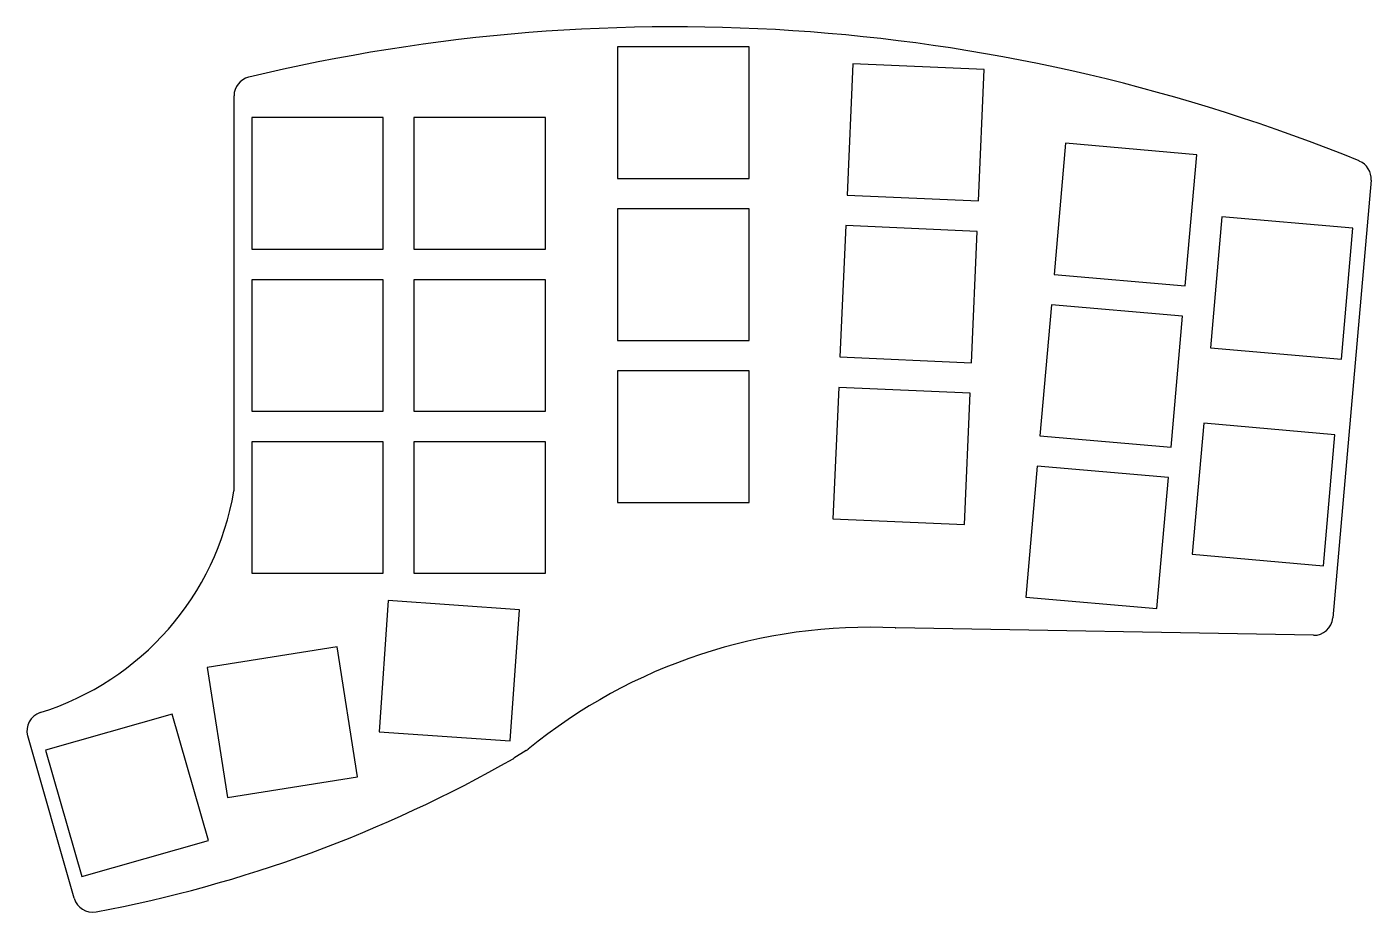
# Model space of a CAD drawing. Header units: millimetres. Extents: x 70 to 210, y -142 to -50.
import ezdxf

# ---------------------------------------------------------------- set-up
doc = ezdxf.new("R2010")
doc.units = ezdxf.units.MM

msp = doc.modelspace()

# ---------------------------------------------------------------- linework, layer by layer
for p, q in [((145.28, -51.67), (131.47, -51.67)), ((131.47, -51.67), (131.47, -65.47)), ((145.28, -65.47), (145.28, -51.67)), ((156.13, -53.44), (155.53, -67.23)), ((169.92, -54.04), (156.13, -53.44)), ((169.31, -67.83), (169.92, -54.04)), ((91.25, -98.11), (91.25, -56.81)), ((106.9, -59.1), (93.1, -59.1)), ((93.1, -59.1), (93.1, -72.9)), ((106.9, -72.9), (106.9, -59.1)), ((123.9, -59.1), (110.1, -59.1)), ((110.1, -59.1), (110.1, -72.9)), ((123.9, -72.9), (123.9, -59.1)), ((178.44, -61.79), (177.24, -75.54)), ((192.19, -62.99), (178.44, -61.79)), ((190.98, -76.74), (192.19, -62.99)), ((131.47, -65.47), (145.28, -65.47)), ((210.47, -65.67), (206.46, -111.58)), ((155.53, -67.23), (169.31, -67.83)), ((145.28, -68.67), (131.47, -68.67)), ((131.47, -68.67), (131.47, -82.47)), ((145.28, -82.47), (145.28, -68.67)), ((155.39, -70.43), (154.78, -84.21)), ((169.17, -71.03), (155.39, -70.43)), ((194.83, -69.5), (193.63, -83.25)), ((208.58, -70.7), (194.83, -69.5)), ((168.57, -84.81), (169.17, -71.03)), ((207.37, -84.45), (208.58, -70.7)), ((93.1, -72.9), (106.9, -72.9)), ((110.1, -72.9), (123.9, -72.9)), ((106.9, -76.1), (93.1, -76.1)), ((93.1, -76.1), (93.1, -89.9)), ((106.9, -89.9), (106.9, -76.1)), ((123.9, -76.1), (110.1, -76.1)), ((110.1, -76.1), (110.1, -89.9)), ((123.9, -89.9), (123.9, -76.1)), ((177.24, -75.54), (190.98, -76.74)), ((176.96, -78.73), (175.75, -92.47)), ((190.7, -79.93), (176.96, -78.73)), ((189.5, -93.68), (190.7, -79.93)), ((131.47, -82.47), (145.28, -82.47)), ((154.78, -84.21), (168.57, -84.81)), ((193.63, -83.25), (207.37, -84.45)), ((145.28, -85.67), (131.47, -85.67)), ((131.47, -85.67), (131.47, -99.47)), ((145.28, -99.47), (145.28, -85.67)), ((154.65, -87.41), (154.04, -101.2)), ((168.43, -88.01), (154.65, -87.41)), ((167.83, -101.8), (168.43, -88.01)), ((93.1, -89.9), (106.9, -89.9)), ((110.1, -89.9), (123.9, -89.9)), ((192.93, -91.16), (191.73, -104.91)), ((206.68, -92.37), (192.93, -91.16)), ((175.75, -92.47), (189.5, -93.68)), ((205.48, -106.12), (206.68, -92.37)), ((106.9, -93.1), (93.1, -93.1)), ((93.1, -93.1), (93.1, -106.9)), ((106.9, -106.9), (106.9, -93.1)), ((123.9, -93.1), (110.1, -93.1)), ((110.1, -93.1), (110.1, -106.9)), ((123.9, -106.9), (123.9, -93.1)), ((175.48, -95.66), (174.27, -109.41)), ((189.22, -96.86), (175.48, -95.66)), ((188.02, -110.61), (189.22, -96.86)), ((131.47, -99.47), (145.28, -99.47)), ((154.04, -101.2), (167.83, -101.8)), ((191.73, -104.91), (205.48, -106.12)), ((93.1, -106.9), (106.9, -106.9)), ((110.1, -106.9), (123.9, -106.9)), ((107.42, -109.76), (106.46, -123.52)), ((121.19, -110.72), (107.42, -109.76)), ((174.27, -109.41), (188.02, -110.61)), ((120.22, -124.48), (121.19, -110.72)), ((204.43, -113.41), (160.64, -112.64)), ((102.05, -114.62), (88.42, -116.78)), ((104.2, -128.25), (102.05, -114.62)), ((88.42, -116.78), (90.57, -130.41)), ((84.76, -121.67), (71.49, -125.47)), ((88.56, -134.93), (84.76, -121.67)), ((74.49, -141), (69.61, -123.97)), ((106.46, -123.52), (120.22, -124.48)), ((71.49, -125.47), (75.29, -138.73)), ((121.89, -125.49), (120.58, -126.31)), ((90.57, -130.41), (104.2, -128.25)), ((75.29, -138.73), (88.56, -134.93))]:
    msp.add_line(p, q)
for centre, radius, start, end in [((137.38, -240.07), 190.5, 67.8389, 103.5377), ((93.25, -56.81), 2, 103.5377, 180), ((208.48, -65.5), 2, 355, 427.8389), ((62.15, -93.35), 29.5, 287.3194, 350.3893), ((90.25, -98.11), 1, 350.3893, 360), ((157.88, -169.07), 56.5, 87.2549, 129.2858), ((160.68, -110.64), 2, 267.2546, 269), ((204.46, -111.41), 2, 269, 355), ((71.53, -123.42), 2, 107.3194, 196), ((120.83, -123.8), 2, 302, 309.2858), ((50.88, -4.33), 140.5, 280.6246, 299.7124), ((119.52, -124.62), 2, 299.7124, 302), ((76.41, -140.45), 2, 196.0105, 280.6245)]:
    msp.add_arc(centre, radius, start, end)

doc.saveas('drawing.dxf')
